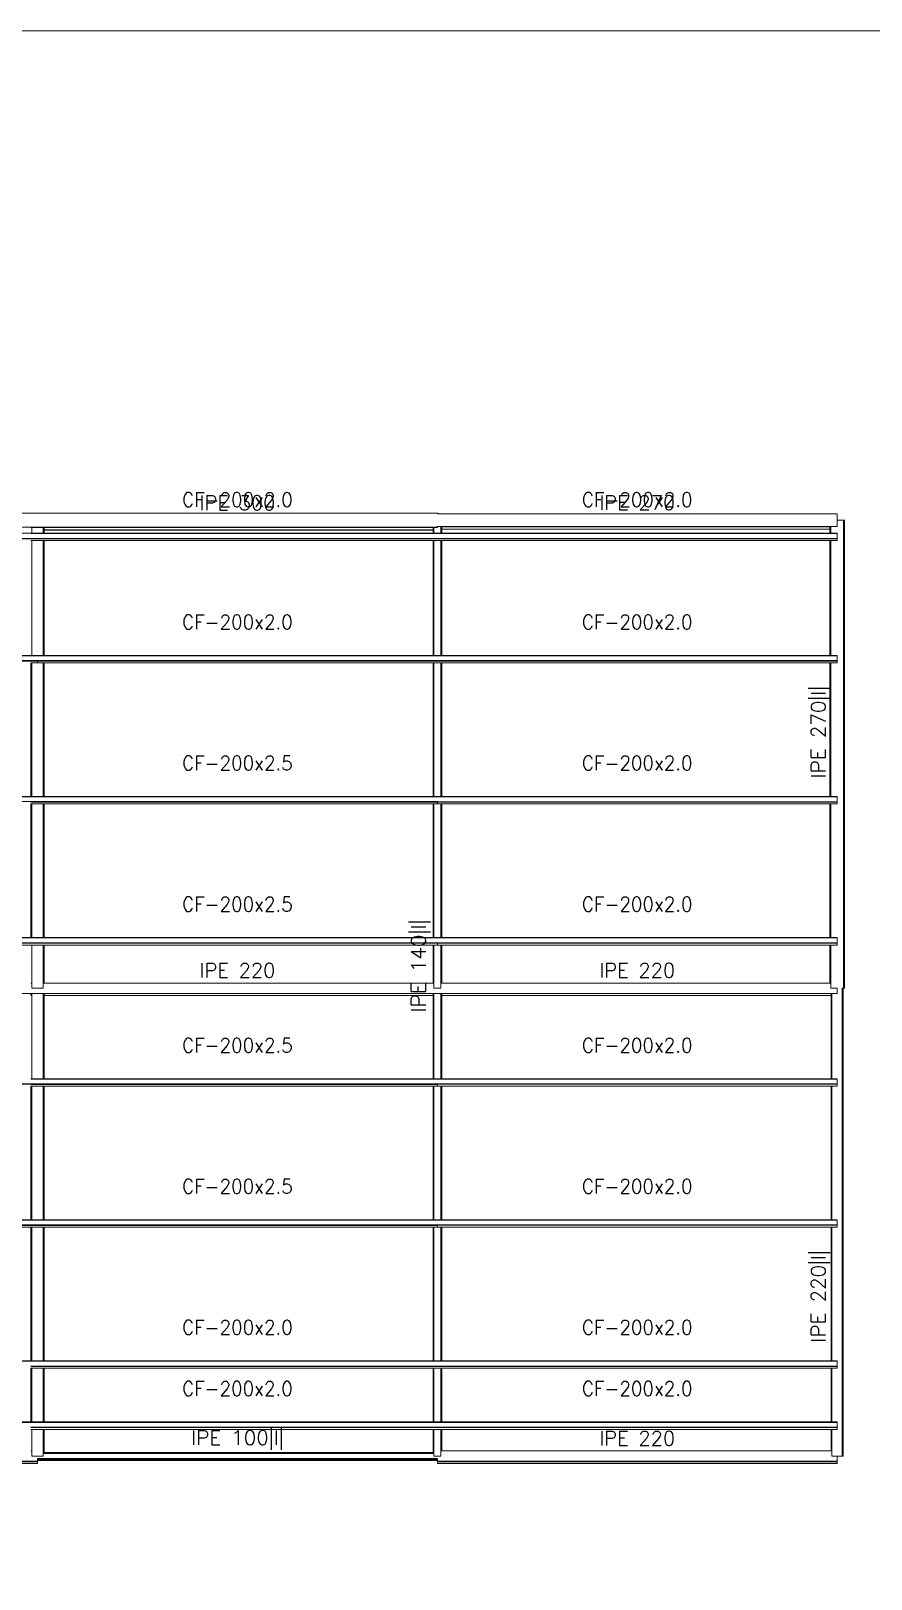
# Model space of a CAD drawing. Header units: millimetres. Extents: x 0 to 149, y -64 to 103.
# Drawn here: x 39.24 to 48.17, y 86.27 to 102.73 of the extents above; entities that cross this region are included whole.
import ezdxf
from ezdxf.enums import TextEntityAlignment as Align

# ---------------------------------------------------------------- set-up
doc = ezdxf.new("R2010")
doc.units = ezdxf.units.MM
for name, color, linetype, lineweight in [('BARRAS_DE_ACERO', 7, 'Continuous', 9), ('RECUAD_LIMITES', 2, 'Continuous', 0), ('REFERENCIA_DE_LAS_BARRAS', 2, 'Continuous', 9)]:
    doc.layers.add(name, color=color, linetype=linetype, lineweight=lineweight)
doc.styles.add('CYPETXT', font='romans__.ttf', dxfattribs={"height": 0.2})

msp = doc.modelspace()

# ---------------------------------------------------------------- linework, layer by layer
at = {"layer": 'BARRAS_DE_ACERO'}
for p, q in [((35.06, 97.604), (43.56, 97.604)), ((39.307, 97.455), (35.063, 97.455)), ((39.24, 97.454), (39.25, 97.454)), ((39.25, 97.392), (39.25, 97.454)), ((39.313, 97.455), (39.307, 97.455)), ((39.313, 97.454), (39.307, 97.454)), ((39.313, 97.455), (39.313, 97.455)), ((39.313, 97.455), (43.514, 97.455)), ((39.313, 97.454), (39.313, 97.454)), ((39.37, 97.454), (39.38, 97.454)), ((39.38, 97.454), (43.402, 97.454)), ((39.38, 97.426), (39.38, 97.454)), ((43.514, 97.454), (43.402, 97.454)), ((43.55, 97.455), (43.514, 97.455)), ((43.514, 97.454), (43.523, 97.454)), ((43.523, 97.454), (43.523, 97.392)), ((43.56, 97.455), (43.55, 97.455)), ((43.56, 97.604), (43.56, 97.597)), ((43.56, 97.597), (47.81, 97.597)), ((43.56, 97.462), (43.56, 97.455)), ((43.562, 97.462), (43.56, 97.462)), ((43.562, 97.462), (47.81, 97.462)), ((43.597, 97.462), (43.562, 97.462)), ((43.597, 97.462), (43.597, 97.461)), ((43.597, 97.461), (43.606, 97.461)), ((47.877, 97.529), (47.81, 97.529)), ((47.81, 97.462), (47.81, 97.462)), ((47.888, 97.529), (47.877, 97.529)), ((47.877, 92.554), (47.877, 97.529)), ((47.888, 92.554), (47.888, 97.529)), ((35.127, 97.334), (39.25, 97.334)), ((35.127, 97.333), (39.25, 97.333)), ((35.127, 97.333), (39.25, 97.333)), ((39.25, 97.392), (39.24, 97.392)), ((39.25, 97.391), (39.24, 97.391)), ((39.25, 97.39), (39.24, 97.39)), ((39.25, 97.388), (39.24, 97.388)), ((39.24, 97.337), (39.25, 97.337)), ((39.24, 97.336), (39.25, 97.336)), ((39.24, 97.313), (39.25, 97.313)), ((39.25, 97.392), (39.25, 97.392)), ((39.25, 97.392), (39.313, 97.392)), ((39.313, 97.392), (39.25, 97.392)), ((39.25, 97.391), (39.313, 97.391)), ((39.25, 97.391), (39.25, 97.391)), ((39.25, 97.39), (39.25, 97.39)), ((39.25, 97.39), (39.313, 97.39)), ((39.313, 97.388), (39.25, 97.388)), ((39.25, 97.388), (39.25, 97.388)), ((39.313, 97.337), (39.25, 97.337)), ((39.25, 97.336), (39.313, 97.336)), ((39.25, 97.334), (39.313, 97.334)), ((39.313, 97.333), (39.25, 97.333)), ((39.25, 97.333), (39.314, 97.333)), ((39.25, 97.313), (39.313, 97.313)), ((39.25, 97.313), (39.25, 96.092)), ((39.37, 97.392), (39.313, 97.392)), ((39.37, 97.392), (39.313, 97.392)), ((39.37, 97.391), (39.313, 97.391)), ((39.37, 97.39), (39.313, 97.39)), ((39.313, 97.388), (39.368, 97.388)), ((39.37, 97.337), (39.313, 97.337)), ((39.37, 97.336), (39.313, 97.336)), ((39.313, 97.334), (43.514, 97.334)), ((39.313, 97.333), (39.368, 97.333)), ((39.313, 97.313), (39.37, 97.313)), ((39.314, 97.333), (43.524, 97.333)), ((39.37, 97.388), (39.368, 97.388)), ((43.524, 97.333), (39.368, 97.333)), ((39.37, 97.392), (39.38, 97.392)), ((39.37, 97.391), (39.38, 97.391)), ((39.37, 97.337), (39.38, 97.337)), ((39.37, 97.336), (39.38, 97.336)), ((39.37, 97.313), (39.37, 96.092)), ((43.514, 97.426), (39.38, 97.426)), ((39.38, 97.425), (43.514, 97.425)), ((43.514, 97.392), (39.38, 97.392)), ((39.38, 97.391), (43.514, 97.391)), ((39.38, 97.337), (43.514, 97.337)), ((39.38, 97.336), (43.514, 97.336)), ((39.38, 97.313), (43.514, 97.313)), ((43.514, 97.392), (43.523, 97.392)), ((43.523, 97.392), (43.514, 97.392)), ((43.523, 97.39), (43.514, 97.39)), ((43.523, 97.388), (43.514, 97.388)), ((43.523, 97.337), (43.514, 97.337)), ((43.523, 97.336), (43.514, 97.336)), ((43.514, 97.334), (47.81, 97.334)), ((43.514, 97.313), (43.523, 97.313)), ((43.562, 97.39), (43.523, 97.39)), ((43.523, 97.388), (43.597, 97.388)), ((43.523, 97.337), (43.558, 97.337)), ((43.523, 97.313), (43.523, 96.092)), ((43.523, 97.313), (43.562, 97.313)), ((43.524, 97.333), (43.562, 97.333)), ((43.562, 97.333), (43.524, 97.333)), ((43.524, 97.333), (43.524, 97.333)), ((43.562, 97.391), (43.597, 97.391)), ((43.597, 97.39), (43.562, 97.39)), ((47.81, 97.333), (43.562, 97.333)), ((43.597, 97.313), (43.562, 97.313)), ((43.58, 97.336), (47.733, 97.336)), ((43.606, 97.392), (43.597, 97.392)), ((43.597, 97.391), (43.606, 97.391)), ((43.597, 97.39), (43.606, 97.39)), ((43.606, 97.388), (43.597, 97.388)), ((43.606, 97.337), (43.597, 97.337)), ((43.597, 97.313), (43.597, 96.092)), ((43.606, 97.313), (43.597, 97.313)), ((43.606, 97.435), (43.606, 97.436)), ((43.606, 97.436), (47.733, 97.436)), ((47.733, 97.392), (43.606, 97.392)), ((43.606, 97.391), (47.733, 97.391)), ((47.733, 97.39), (43.606, 97.39)), ((47.733, 97.388), (43.606, 97.388)), ((47.733, 97.392), (47.743, 97.392)), ((47.733, 97.392), (47.743, 97.392)), ((47.733, 97.391), (47.743, 97.391)), ((47.733, 97.39), (47.743, 97.39)), ((47.733, 97.388), (47.743, 97.388)), ((47.743, 97.336), (47.733, 97.336)), ((47.733, 97.313), (47.743, 97.313)), ((47.733, 97.313), (47.733, 96.092)), ((47.81, 97.392), (47.743, 97.392)), ((47.81, 97.391), (47.743, 97.391)), ((47.81, 97.39), (47.743, 97.39)), ((47.81, 97.388), (47.743, 97.388)), ((47.81, 97.337), (47.743, 97.337)), ((47.81, 97.336), (47.743, 97.336)), ((47.743, 96.092), (47.743, 97.313)), ((47.81, 97.392), (47.81, 97.391)), ((47.81, 97.392), (47.81, 97.392)), ((47.81, 97.391), (47.81, 97.39)), ((47.81, 97.39), (47.81, 97.388)), ((47.81, 97.388), (47.81, 97.337)), ((47.81, 97.337), (47.81, 97.336)), ((47.81, 97.336), (47.81, 97.334)), ((47.81, 97.334), (47.81, 97.333)), ((47.81, 97.333), (47.81, 97.333)), ((39.31, 96.034), (35.115, 96.034)), ((39.25, 96.091), (35.127, 96.091)), ((39.31, 96.088), (35.127, 96.088)), ((35.127, 96.033), (39.31, 96.033)), ((39.25, 96.092), (39.24, 96.092)), ((39.25, 96.013), (39.24, 96.013)), ((39.31, 96.092), (39.25, 96.092)), ((39.31, 96.091), (39.25, 96.091)), ((39.25, 96.032), (39.31, 96.032)), ((39.25, 96.013), (39.25, 94.592)), ((39.307, 96.013), (39.25, 96.013)), ((39.307, 96.013), (39.31, 96.013)), ((39.31, 96.092), (39.31, 96.092)), ((39.31, 96.092), (39.31, 96.092)), ((39.31, 96.092), (39.31, 96.092)), ((39.31, 96.092), (39.31, 96.091)), ((39.31, 96.092), (39.313, 96.092)), ((39.31, 96.091), (39.31, 96.09)), ((39.31, 96.091), (39.31, 96.091)), ((39.31, 96.091), (39.313, 96.091)), ((39.31, 96.09), (39.31, 96.088)), ((39.31, 96.09), (39.31, 96.09)), ((39.31, 96.09), (39.313, 96.09)), ((39.31, 96.037), (39.313, 96.037)), ((39.31, 96.036), (39.31, 96.036)), ((39.31, 96.034), (39.31, 96.035)), ((39.31, 96.034), (39.311, 96.034)), ((39.31, 96.034), (39.31, 96.034)), ((39.31, 96.034), (39.31, 96.034)), ((39.31, 96.033), (39.31, 96.034)), ((39.31, 96.033), (39.31, 96.032)), ((39.313, 96.033), (39.31, 96.033)), ((39.31, 96.033), (39.31, 96.033)), ((39.31, 96.033), (39.31, 96.033)), ((39.31, 96.018), (39.31, 96.032)), ((39.313, 96.013), (39.31, 96.013)), ((39.313, 96.034), (39.311, 96.034)), ((39.311, 96.033), (39.313, 96.033)), ((39.313, 96.092), (39.37, 96.092)), ((39.313, 96.091), (43.523, 96.091)), ((39.313, 96.09), (43.606, 96.09)), ((43.606, 96.088), (39.313, 96.088)), ((43.514, 96.037), (39.313, 96.037)), ((39.313, 96.034), (43.562, 96.034)), ((39.313, 96.033), (43.523, 96.033)), ((39.313, 96.033), (39.318, 96.033)), ((39.37, 96.013), (39.313, 96.013)), ((39.318, 96.033), (43.514, 96.033)), ((43.514, 96.092), (39.36, 96.092)), ((39.37, 96.092), (39.38, 96.092)), ((39.37, 96.013), (39.38, 96.013)), ((39.37, 96.013), (39.37, 94.592)), ((39.38, 96.092), (43.514, 96.092)), ((39.38, 94.592), (39.38, 96.013)), ((39.38, 96.013), (43.514, 96.013)), ((43.514, 96.092), (43.523, 96.092)), ((43.514, 96.037), (47.743, 96.037)), ((43.514, 96.033), (43.523, 96.033)), ((43.514, 96.013), (43.523, 96.013)), ((43.523, 96.092), (47.733, 96.092)), ((43.523, 96.092), (43.597, 96.092)), ((43.562, 96.091), (43.523, 96.091)), ((43.523, 96.033), (47.743, 96.033)), ((43.523, 96.033), (43.606, 96.033)), ((43.562, 96.013), (43.523, 96.013)), ((43.523, 96.013), (43.523, 94.592)), ((43.562, 96.091), (47.733, 96.091)), ((47.81, 96.034), (43.562, 96.034)), ((43.597, 96.013), (43.562, 96.013)), ((43.597, 96.092), (43.606, 96.092)), ((43.606, 96.013), (43.597, 96.013)), ((47.733, 96.09), (43.606, 96.09)), ((43.606, 96.088), (47.733, 96.088)), ((43.606, 96.036), (47.807, 96.036)), ((43.606, 96.033), (47.81, 96.033)), ((47.733, 96.092), (47.743, 96.092)), ((47.733, 96.091), (47.743, 96.091)), ((47.733, 96.09), (47.743, 96.09)), ((47.733, 96.088), (47.743, 96.088)), ((47.796, 96.092), (47.743, 96.092)), ((47.743, 96.092), (47.807, 96.092)), ((47.765, 96.09), (47.743, 96.09)), ((47.743, 96.088), (47.807, 96.088)), ((47.743, 96.037), (47.81, 96.037)), ((47.743, 96.033), (47.81, 96.033)), ((47.743, 96.013), (47.81, 96.013)), ((47.807, 96.09), (47.765, 96.09)), ((47.807, 96.092), (47.796, 96.092)), ((47.81, 96.092), (47.807, 96.092)), ((47.807, 96.09), (47.81, 96.09)), ((47.807, 96.088), (47.81, 96.088)), ((47.81, 96.036), (47.807, 96.036)), ((47.81, 96.092), (47.81, 96.092)), ((47.81, 96.09), (47.81, 96.091)), ((47.81, 96.09), (47.81, 96.088)), ((47.81, 96.088), (47.81, 96.037)), ((47.81, 96.034), (47.81, 96.033)), ((47.81, 96.033), (47.81, 96.013)), ((47.81, 96.033), (47.81, 96.033)), ((39.307, 94.538), (30.81, 94.538)), ((34.992, 94.592), (39.313, 94.592)), ((35.127, 94.591), (39.37, 94.591)), ((35.127, 94.59), (39.38, 94.59)), ((39.38, 94.588), (35.127, 94.588)), ((39.307, 94.536), (39.24, 94.536)), ((39.24, 94.534), (39.25, 94.534)), ((39.25, 94.533), (39.24, 94.533)), ((39.24, 94.532), (39.25, 94.532)), ((39.24, 94.513), (39.25, 94.513)), ((39.25, 94.592), (39.313, 94.592)), ((39.307, 94.534), (39.25, 94.534)), ((39.307, 94.533), (39.25, 94.533)), ((39.25, 94.532), (39.307, 94.532)), ((39.307, 94.538), (43.514, 94.538)), ((39.307, 94.536), (39.313, 94.536)), ((39.307, 94.534), (39.313, 94.534)), ((39.307, 94.533), (39.313, 94.533)), ((39.31, 94.532), (39.307, 94.532)), ((39.307, 94.513), (39.313, 94.513)), ((39.313, 94.532), (39.31, 94.532)), ((39.313, 94.592), (39.37, 94.592)), ((39.313, 94.592), (39.36, 94.592)), ((39.313, 94.536), (43.514, 94.536)), ((39.313, 94.534), (43.514, 94.534)), ((39.327, 94.533), (39.313, 94.533)), ((39.38, 94.532), (39.313, 94.532)), ((39.37, 94.533), (39.327, 94.533)), ((39.36, 94.592), (43.514, 94.592)), ((39.37, 94.592), (39.38, 94.592)), ((39.37, 94.591), (43.514, 94.591)), ((39.37, 94.533), (43.514, 94.533)), ((43.514, 94.59), (39.38, 94.59)), ((43.514, 94.588), (39.38, 94.588)), ((39.38, 94.532), (43.514, 94.532)), ((39.38, 94.513), (43.514, 94.513)), ((43.514, 94.592), (43.523, 94.592)), ((43.523, 94.592), (43.514, 94.592)), ((43.523, 94.591), (43.514, 94.591)), ((43.523, 94.59), (43.514, 94.59)), ((43.523, 94.588), (43.514, 94.588)), ((43.523, 94.538), (43.514, 94.538)), ((43.523, 94.536), (43.514, 94.536)), ((43.523, 94.534), (43.514, 94.534)), ((43.523, 94.533), (43.514, 94.533)), ((43.523, 94.592), (43.558, 94.592)), ((43.523, 94.592), (43.552, 94.592)), ((43.523, 94.591), (43.56, 94.591)), ((43.56, 94.588), (43.523, 94.588)), ((43.523, 94.538), (43.56, 94.538)), ((43.541, 94.536), (43.523, 94.536)), ((43.523, 94.534), (43.531, 94.534)), ((43.558, 94.533), (43.523, 94.533)), ((43.523, 94.513), (43.56, 94.513)), ((43.558, 94.534), (43.531, 94.534)), ((43.552, 94.592), (43.56, 94.592)), ((43.56, 94.592), (43.558, 94.592)), ((43.56, 94.592), (43.56, 94.591)), ((43.56, 94.592), (43.56, 94.592)), ((43.56, 94.592), (43.56, 94.592)), ((43.56, 94.592), (43.562, 94.592)), ((43.56, 94.592), (43.56, 94.592)), ((43.562, 94.591), (43.56, 94.591)), ((43.56, 94.591), (43.56, 94.591)), ((43.56, 94.591), (43.56, 94.59)), ((47.733, 94.588), (43.56, 94.588)), ((43.56, 94.537), (43.56, 94.538)), ((43.56, 94.537), (43.606, 94.537)), ((43.562, 94.536), (43.56, 94.536)), ((43.562, 94.534), (43.56, 94.534)), ((43.56, 94.534), (43.56, 94.534)), ((43.56, 94.533), (43.56, 94.534)), ((43.56, 94.533), (43.594, 94.533)), ((43.56, 94.533), (43.56, 94.533)), ((43.561, 94.533), (43.56, 94.533)), ((43.562, 94.513), (43.56, 94.513)), ((43.573, 94.533), (43.561, 94.533)), ((43.562, 94.592), (43.591, 94.592)), ((43.562, 94.591), (43.587, 94.591)), ((43.562, 94.59), (43.581, 94.59)), ((45.808, 94.536), (43.562, 94.536)), ((43.562, 94.534), (44.712, 94.534)), ((43.597, 94.513), (43.562, 94.513)), ((43.595, 94.533), (43.573, 94.533)), ((47.733, 94.59), (43.581, 94.59)), ((43.587, 94.591), (43.591, 94.591)), ((43.597, 94.592), (43.591, 94.592)), ((43.591, 94.591), (47.733, 94.591)), ((43.595, 94.533), (43.594, 94.533)), ((43.595, 94.533), (47.733, 94.533)), ((43.595, 94.533), (43.595, 94.533)), ((43.597, 94.592), (47.733, 94.592)), ((43.606, 94.513), (43.597, 94.513)), ((43.606, 94.592), (47.733, 94.592)), ((47.733, 94.537), (43.606, 94.537)), ((47.733, 94.534), (44.712, 94.534)), ((45.808, 94.536), (47.733, 94.536)), ((47.743, 94.592), (47.733, 94.592)), ((47.743, 94.591), (47.733, 94.591)), ((47.743, 94.59), (47.733, 94.59)), ((47.743, 94.588), (47.733, 94.588)), ((47.743, 94.537), (47.733, 94.537)), ((47.743, 94.536), (47.733, 94.536)), ((47.743, 94.534), (47.733, 94.534)), ((47.743, 94.533), (47.733, 94.533)), ((47.743, 94.533), (47.733, 94.533)), ((47.743, 94.513), (47.733, 94.513)), ((47.81, 94.591), (47.743, 94.591)), ((47.743, 94.59), (47.773, 94.59)), ((47.81, 94.588), (47.743, 94.588)), ((47.807, 94.537), (47.743, 94.537)), ((47.743, 94.536), (47.807, 94.536)), ((47.81, 94.534), (47.743, 94.534)), ((47.81, 94.533), (47.743, 94.533)), ((47.743, 93.092), (47.743, 94.513)), ((47.81, 94.513), (47.743, 94.513)), ((47.81, 94.59), (47.773, 94.59)), ((47.807, 94.537), (47.81, 94.537)), ((47.807, 94.536), (47.81, 94.536)), ((47.81, 94.592), (47.81, 94.591)), ((47.81, 94.59), (47.81, 94.591)), ((47.81, 94.59), (47.81, 94.588)), ((47.81, 94.588), (47.81, 94.537)), ((47.81, 94.536), (47.81, 94.537)), ((47.81, 94.534), (47.81, 94.536)), ((47.81, 94.534), (47.81, 94.533)), ((47.81, 94.533), (47.81, 94.533)), ((35.127, 93.092), (39.306, 93.092)), ((39.301, 93.091), (35.127, 93.091)), ((39.307, 93.09), (35.127, 93.09)), ((35.127, 93.088), (39.313, 93.088)), ((39.24, 93.038), (39.313, 93.038)), ((39.25, 93.034), (39.24, 93.034)), ((39.307, 93.092), (39.25, 93.092)), ((39.25, 93.034), (39.313, 93.034)), ((39.313, 93.033), (39.25, 93.033)), ((39.31, 93.032), (39.25, 93.032)), ((39.307, 93.013), (39.25, 93.013)), ((39.308, 93.091), (39.301, 93.091)), ((39.306, 93.092), (39.307, 93.092)), ((39.308, 93.092), (39.307, 93.092)), ((39.307, 93.092), (39.307, 93.092)), ((39.307, 93.09), (39.313, 93.09)), ((39.307, 93.013), (39.313, 93.013)), ((39.308, 93.092), (43.514, 93.092)), ((39.308, 93.091), (39.38, 93.091)), ((39.313, 93.032), (39.31, 93.032)), ((39.37, 93.09), (39.313, 93.09)), ((39.313, 93.038), (43.56, 93.038)), ((43.024, 93.036), (39.313, 93.036)), ((43.531, 93.034), (39.313, 93.034)), ((39.313, 93.033), (39.37, 93.033)), ((39.313, 93.032), (39.368, 93.032)), ((39.37, 93.013), (39.313, 93.013)), ((43.56, 93.032), (39.368, 93.032)), ((39.38, 93.092), (39.37, 93.092)), ((39.38, 93.091), (43.56, 93.091)), ((43.514, 93.013), (39.38, 93.013)), ((43.541, 93.036), (43.024, 93.036)), ((43.552, 93.092), (43.514, 93.092)), ((43.514, 93.013), (43.514, 92.609)), ((43.523, 93.013), (43.514, 93.013)), ((43.523, 92.609), (43.523, 93.013)), ((43.56, 93.013), (43.523, 93.013)), ((43.552, 93.092), (43.56, 93.092)), ((43.56, 93.092), (43.558, 93.092)), ((43.56, 93.092), (43.56, 93.092)), ((43.56, 93.092), (43.56, 93.092)), ((43.56, 93.092), (43.561, 93.092)), ((43.56, 93.092), (43.56, 93.092)), ((43.56, 93.09), (43.56, 93.091)), ((43.56, 93.091), (43.56, 93.091)), ((43.56, 93.09), (43.56, 93.09)), ((43.562, 93.09), (43.56, 93.09)), ((43.562, 93.088), (43.56, 93.088)), ((43.56, 93.037), (43.561, 93.037)), ((43.56, 93.036), (43.562, 93.036)), ((43.56, 93.036), (43.56, 93.036)), ((43.56, 93.034), (43.562, 93.034)), ((43.56, 93.034), (43.56, 93.034)), ((43.56, 93.032), (43.56, 93.033)), ((43.56, 93.033), (43.56, 93.033)), ((43.56, 93.033), (43.562, 93.033)), ((43.56, 93.033), (43.56, 93.033)), ((43.597, 93.013), (43.56, 93.013)), ((43.597, 93.092), (43.561, 93.092)), ((43.561, 93.037), (43.562, 93.037)), ((47.81, 93.09), (43.562, 93.09)), ((43.562, 93.088), (47.733, 93.088)), ((45.808, 93.036), (43.562, 93.036)), ((43.562, 93.034), (44.712, 93.034)), ((43.596, 93.033), (43.562, 93.033)), ((43.92, 93.033), (43.562, 93.033)), ((43.596, 93.033), (47.733, 93.033)), ((43.597, 93.092), (47.743, 93.092)), ((43.597, 93.013), (43.606, 93.013)), ((43.606, 93.092), (47.733, 93.092)), ((43.92, 93.033), (47.807, 93.033)), ((44.712, 93.034), (47.807, 93.034)), ((47.807, 93.036), (45.808, 93.036)), ((47.733, 93.088), (47.743, 93.088)), ((47.733, 93.033), (47.807, 93.033)), ((47.733, 93.013), (47.733, 92.609)), ((47.733, 93.013), (47.743, 93.013)), ((47.807, 93.092), (47.743, 93.092)), ((47.754, 93.092), (47.743, 93.092)), ((47.743, 93.013), (47.743, 92.609)), ((47.807, 93.013), (47.743, 93.013)), ((47.807, 93.092), (47.81, 93.092)), ((47.81, 93.034), (47.807, 93.034)), ((47.81, 93.033), (47.807, 93.033)), ((47.81, 93.033), (47.807, 93.033)), ((47.81, 93.013), (47.807, 93.013)), ((47.81, 93.092), (47.81, 93.092)), ((47.81, 93.091), (47.81, 93.09)), ((47.81, 93.088), (47.81, 93.09)), ((47.81, 93.034), (47.81, 93.033)), ((47.81, 93.033), (47.81, 93.013)), ((47.81, 93.033), (47.81, 93.033)), ((39.24, 92.609), (39.25, 92.609)), ((39.25, 92.609), (39.25, 92.554)), ((39.313, 92.554), (39.25, 92.554)), ((39.313, 92.554), (39.338, 92.554)), ((39.37, 92.554), (39.338, 92.554)), ((39.37, 92.609), (39.38, 92.609)), ((43.514, 92.609), (39.38, 92.609)), ((43.523, 92.609), (43.514, 92.609)), ((43.523, 92.554), (43.523, 92.609)), ((43.597, 92.609), (43.606, 92.609)), ((47.733, 92.609), (43.606, 92.609)), ((47.743, 92.609), (47.733, 92.609)), ((47.81, 92.554), (47.81, 92.499)), ((47.865, 92.554), (47.875, 92.554)), ((47.865, 92.554), (47.865, 87.579)), ((47.875, 92.554), (47.875, 87.579)), ((47.875, 92.554), (47.877, 92.554)), ((47.877, 92.554), (47.888, 92.554)), ((30.878, 92.499), (39.25, 92.499)), ((39.25, 92.499), (39.313, 92.499)), ((39.25, 92.499), (39.25, 92.499)), ((39.25, 92.499), (39.313, 92.499)), ((39.313, 92.499), (47.81, 92.499)), ((39.313, 92.499), (39.37, 92.499)), ((39.37, 92.499), (39.38, 92.499)), ((39.37, 92.499), (39.37, 92.499)), ((39.38, 92.478), (39.38, 92.499)), ((43.514, 92.499), (39.38, 92.499)), ((43.514, 92.478), (39.38, 92.478)), ((43.514, 92.477), (39.38, 92.477)), ((43.523, 92.499), (43.597, 92.499)), ((43.523, 91.592), (43.523, 92.499)), ((43.597, 92.499), (43.597, 92.499)), ((43.606, 92.499), (43.597, 92.499)), ((43.606, 92.477), (43.606, 92.478)), ((47.745, 92.499), (47.755, 92.499)), ((47.755, 92.499), (47.755, 92.499)), ((47.81, 92.499), (47.755, 92.499)), ((47.755, 92.499), (47.755, 91.592)), ((47.81, 92.499), (47.81, 92.499)), ((34.993, 91.538), (39.251, 91.538)), ((43.024, 91.536), (35.127, 91.536)), ((35.127, 91.533), (39.313, 91.533)), ((39.24, 91.592), (39.25, 91.592)), ((39.24, 91.592), (39.25, 91.592)), ((39.24, 91.591), (39.25, 91.591)), ((39.24, 91.59), (39.25, 91.59)), ((39.24, 91.588), (39.25, 91.588)), ((39.24, 91.534), (39.313, 91.534)), ((39.315, 91.532), (39.24, 91.532)), ((39.313, 91.592), (39.25, 91.592)), ((39.306, 91.591), (39.25, 91.591)), ((39.306, 91.59), (39.25, 91.59)), ((39.25, 91.588), (39.304, 91.588)), ((43.56, 91.538), (39.251, 91.538)), ((43.56, 91.588), (39.304, 91.588)), ((39.306, 91.591), (39.306, 91.591)), ((39.37, 91.59), (39.306, 91.59)), ((39.61, 91.592), (39.313, 91.592)), ((39.37, 91.592), (39.313, 91.592)), ((39.313, 91.533), (39.315, 91.533)), ((43.555, 91.533), (39.315, 91.533)), ((39.315, 91.532), (43.523, 91.532)), ((43.514, 91.59), (39.37, 91.59)), ((43.514, 91.592), (39.38, 91.592)), ((39.61, 91.592), (43.551, 91.592)), ((43.024, 91.536), (43.554, 91.536)), ((43.514, 91.592), (43.523, 91.592)), ((43.514, 91.59), (43.56, 91.59)), ((43.523, 91.592), (43.558, 91.592)), ((43.523, 91.532), (43.558, 91.532)), ((43.557, 91.534), (43.549, 91.534)), ((43.551, 91.592), (43.56, 91.592)), ((43.558, 91.536), (43.554, 91.536)), ((43.557, 91.533), (43.555, 91.533)), ((43.558, 91.534), (43.557, 91.534)), ((43.558, 91.533), (43.557, 91.533)), ((43.56, 91.592), (43.558, 91.592)), ((43.56, 91.592), (43.597, 91.592)), ((43.56, 91.592), (43.562, 91.592)), ((43.56, 91.592), (43.56, 91.592)), ((43.56, 91.591), (43.56, 91.592)), ((43.56, 91.59), (47.755, 91.59)), ((43.56, 91.59), (43.56, 91.588)), ((43.56, 91.59), (43.56, 91.59)), ((43.56, 91.537), (43.56, 91.538)), ((43.56, 91.537), (47.81, 91.537)), ((43.56, 91.536), (43.562, 91.536)), ((43.56, 91.533), (43.56, 91.534)), ((43.56, 91.533), (43.56, 91.532)), ((43.56, 91.533), (43.594, 91.533)), ((43.56, 91.533), (43.56, 91.533)), ((43.561, 91.533), (43.56, 91.533)), ((43.561, 91.534), (43.562, 91.534)), ((43.595, 91.533), (43.561, 91.533)), ((43.562, 91.592), (47.755, 91.592)), ((43.562, 91.591), (47.755, 91.591)), ((47.81, 91.536), (43.562, 91.536)), ((43.562, 91.534), (47.81, 91.534)), ((43.595, 91.533), (43.594, 91.533)), ((46.48, 91.533), (43.595, 91.533)), ((43.595, 91.533), (43.596, 91.533)), ((43.595, 91.533), (43.595, 91.533)), ((43.595, 91.533), (43.595, 91.533)), ((47.745, 91.533), (43.596, 91.533)), ((43.606, 91.592), (47.745, 91.592)), ((46.48, 91.533), (47.81, 91.533)), ((47.755, 91.592), (47.745, 91.592)), ((47.745, 91.588), (47.755, 91.588)), ((47.81, 91.533), (47.745, 91.533)), ((47.81, 91.592), (47.755, 91.592)), ((47.81, 91.592), (47.755, 91.592)), ((47.807, 91.59), (47.755, 91.59)), ((47.755, 91.59), (47.755, 91.59)), ((47.807, 91.59), (47.81, 91.59)), ((47.81, 91.592), (47.81, 91.592)), ((47.81, 91.588), (47.81, 91.537)), ((47.81, 91.537), (47.81, 91.536)), ((47.81, 91.536), (47.81, 91.534)), ((47.81, 91.533), (47.81, 91.513)), ((39.313, 91.513), (39.25, 91.513)), ((39.313, 91.513), (39.37, 91.513)), ((43.597, 91.513), (43.56, 91.513)), ((43.56, 91.513), (43.56, 91.513)), ((43.606, 91.513), (43.597, 91.513)), ((47.745, 91.513), (47.755, 91.513)), ((47.745, 91.513), (47.745, 90.092)), ((47.755, 90.092), (47.755, 91.513)), ((47.81, 91.513), (47.755, 91.513)), ((35.06, 90.091), (39.28, 90.091)), ((39.313, 90.038), (35.06, 90.038)), ((35.06, 90.036), (39.25, 90.036)), ((39.307, 90.088), (35.127, 90.088)), ((39.24, 90.092), (39.309, 90.092)), ((39.307, 90.092), (39.25, 90.092)), ((39.28, 90.036), (39.25, 90.036)), ((39.28, 90.091), (39.313, 90.091)), ((39.28, 90.036), (39.313, 90.036)), ((39.313, 90.092), (39.307, 90.092)), ((39.37, 90.092), (39.313, 90.092)), ((39.313, 90.09), (39.38, 90.09)), ((43.558, 90.038), (39.313, 90.038)), ((43.558, 90.036), (39.313, 90.036)), ((39.317, 90.088), (43.56, 90.088)), ((43.514, 90.092), (43.523, 90.092)), ((43.558, 90.038), (43.56, 90.038)), ((43.56, 90.092), (43.56, 90.092)), ((43.597, 90.092), (43.56, 90.092)), ((43.56, 90.092), (47.745, 90.092)), ((43.56, 90.09), (43.56, 90.091)), ((43.56, 90.091), (43.561, 90.091)), ((43.56, 90.091), (43.56, 90.091)), ((43.56, 90.091), (43.56, 90.091)), ((43.56, 90.037), (43.56, 90.038)), ((47.807, 90.037), (43.56, 90.037)), ((43.56, 90.036), (47.807, 90.036)), ((43.56, 90.036), (43.56, 90.036)), ((43.56, 90.036), (43.56, 90.036)), ((47.755, 90.091), (43.561, 90.091)), ((47.745, 90.092), (43.606, 90.092)), ((47.81, 90.092), (47.745, 90.092)), ((47.755, 90.092), (47.745, 90.092)), ((47.745, 90.09), (47.81, 90.09)), ((47.81, 90.092), (47.755, 90.092)), ((47.755, 90.091), (47.81, 90.091)), ((47.81, 90.088), (47.807, 90.088)), ((47.81, 90.037), (47.807, 90.037)), ((47.808, 90.036), (47.807, 90.036)), ((47.81, 90.036), (47.808, 90.036)), ((47.81, 90.092), (47.81, 90.091)), ((47.81, 90.092), (47.81, 90.092)), ((47.81, 90.091), (47.81, 90.09)), ((47.81, 90.09), (47.81, 90.088)), ((47.81, 90.068), (47.81, 90.088)), ((47.81, 90.036), (47.81, 90.034)), ((39.25, 90.032), (35.06, 90.032)), ((35.063, 90.034), (39.242, 90.034)), ((39.25, 90.033), (35.127, 90.033)), ((39.25, 90.033), (39.313, 90.033)), ((39.25, 90.032), (39.313, 90.032)), ((39.25, 90.013), (39.37, 90.013)), ((43.558, 90.034), (39.313, 90.034)), ((39.313, 90.033), (39.368, 90.033)), ((39.313, 90.032), (39.38, 90.032)), ((43.558, 90.033), (39.368, 90.033)), ((39.38, 90.032), (43.558, 90.032)), ((39.38, 90.013), (43.514, 90.013)), ((43.514, 90.013), (43.514, 88.592)), ((43.56, 90.013), (43.523, 90.013)), ((43.558, 90.032), (43.56, 90.032)), ((43.56, 90.034), (43.56, 90.034)), ((43.597, 90.034), (43.56, 90.034)), ((43.56, 90.034), (43.56, 90.033)), ((43.593, 90.033), (43.56, 90.033)), ((43.562, 90.033), (43.56, 90.033)), ((43.56, 90.032), (43.56, 90.033)), ((43.56, 90.033), (43.56, 90.033)), ((43.56, 90.018), (43.56, 90.032)), ((43.56, 90.013), (43.56, 90.018)), ((43.56, 90.013), (43.56, 90.013)), ((43.597, 90.013), (43.56, 90.013)), ((43.595, 90.033), (43.562, 90.033)), ((46.48, 90.033), (43.593, 90.033)), ((47.745, 90.033), (43.595, 90.033)), ((43.595, 90.033), (43.595, 90.033)), ((43.597, 90.034), (47.807, 90.034)), ((43.606, 90.013), (43.597, 90.013)), ((47.807, 90.033), (46.48, 90.033)), ((47.807, 90.033), (47.745, 90.033)), ((47.755, 90.013), (47.745, 90.013)), ((47.755, 88.592), (47.755, 90.013)), ((47.755, 90.013), (47.807, 90.013)), ((47.81, 90.034), (47.807, 90.034)), ((47.81, 90.033), (47.807, 90.033)), ((47.81, 90.033), (47.807, 90.033)), ((47.81, 90.013), (47.807, 90.013)), ((47.81, 90.034), (47.81, 90.033)), ((47.81, 90.033), (47.81, 90.013)), ((47.81, 90.033), (47.81, 90.033)), ((39.313, 88.588), (24.185, 88.588)), ((35.074, 88.592), (39.26, 88.592)), ((39.256, 88.591), (35.127, 88.591)), ((39.26, 88.59), (35.127, 88.59)), ((39.313, 88.592), (39.25, 88.592)), ((39.256, 88.591), (39.258, 88.591)), ((39.26, 88.591), (39.258, 88.591)), ((39.267, 88.591), (39.26, 88.591)), ((39.26, 88.59), (39.313, 88.59)), ((39.313, 88.591), (39.267, 88.591)), ((39.313, 88.591), (39.37, 88.591)), ((39.313, 88.59), (39.37, 88.59)), ((39.313, 88.588), (39.37, 88.588)), ((39.37, 88.592), (39.37, 88.592)), ((39.38, 88.592), (39.37, 88.592)), ((39.37, 88.592), (43.529, 88.592)), ((39.37, 88.591), (43.606, 88.591)), ((43.562, 88.59), (39.37, 88.59)), ((43.558, 88.588), (39.37, 88.588)), ((43.514, 88.592), (39.38, 88.592)), ((43.523, 88.592), (43.514, 88.592)), ((43.523, 88.592), (43.558, 88.592)), ((43.529, 88.592), (47.755, 88.592)), ((43.597, 88.592), (43.558, 88.592)), ((43.558, 88.588), (43.596, 88.588)), ((47.81, 88.59), (43.562, 88.59)), ((47.81, 88.588), (43.596, 88.588)), ((43.606, 88.592), (47.745, 88.592)), ((43.606, 88.591), (47.81, 88.591)), ((47.755, 88.592), (47.81, 88.592)), ((47.81, 88.592), (47.755, 88.592)), ((47.81, 88.591), (47.81, 88.592)), ((47.81, 88.592), (47.81, 88.592)), ((47.81, 88.591), (47.81, 88.59)), ((47.81, 88.59), (47.81, 88.588)), ((47.81, 88.588), (47.81, 88.537)), ((39.313, 88.536), (39.24, 88.536)), ((39.24, 88.536), (39.24, 88.536)), ((39.25, 88.534), (39.24, 88.534)), ((39.24, 88.534), (39.24, 88.534)), ((39.24, 88.533), (39.25, 88.533)), ((39.24, 88.513), (39.25, 88.513)), ((39.25, 88.534), (39.307, 88.534)), ((39.313, 88.533), (39.25, 88.533)), ((39.25, 88.513), (39.25, 87.942)), ((39.313, 88.513), (39.25, 88.513)), ((39.313, 88.534), (39.307, 88.534)), ((39.313, 88.533), (39.307, 88.533)), ((39.313, 88.536), (39.37, 88.536)), ((39.313, 88.534), (39.37, 88.534)), ((39.313, 88.533), (43.528, 88.533)), ((43.525, 88.533), (39.313, 88.533)), ((39.313, 88.513), (39.37, 88.513)), ((43.562, 88.537), (39.37, 88.537)), ((43.562, 88.536), (39.37, 88.536)), ((39.37, 88.534), (43.514, 88.534)), ((39.37, 87.942), (39.37, 88.513)), ((39.38, 88.513), (43.514, 88.513)), ((43.514, 88.534), (43.562, 88.534)), ((43.597, 88.513), (43.523, 88.513)), ((43.525, 88.533), (43.558, 88.533)), ((43.528, 88.533), (43.562, 88.533)), ((43.558, 88.533), (43.562, 88.533)), ((43.562, 88.537), (47.745, 88.537)), ((43.562, 88.536), (47.745, 88.536)), ((43.562, 88.533), (46.48, 88.533)), ((43.562, 88.533), (43.595, 88.533)), ((43.595, 88.533), (47.745, 88.533)), ((43.597, 88.513), (43.606, 88.513)), ((47.745, 88.533), (46.48, 88.533)), ((47.755, 88.537), (47.745, 88.537)), ((47.755, 88.536), (47.745, 88.536)), ((47.755, 88.533), (47.745, 88.533)), ((47.755, 88.533), (47.745, 88.533)), ((47.745, 88.513), (47.745, 87.942)), ((47.745, 88.513), (47.755, 88.513)), ((47.755, 88.537), (47.81, 88.537)), ((47.755, 88.536), (47.81, 88.536)), ((47.81, 88.534), (47.755, 88.534)), ((47.755, 88.533), (47.807, 88.533)), ((47.81, 88.533), (47.807, 88.533)), ((47.807, 88.513), (47.81, 88.513)), ((47.81, 88.537), (47.81, 88.536)), ((47.81, 88.536), (47.81, 88.534)), ((47.81, 88.534), (47.81, 88.533)), ((47.81, 88.533), (47.81, 88.513)), ((47.81, 88.533), (47.81, 88.533)), ((39.313, 87.938), (35.063, 87.938)), ((35.127, 87.942), (39.25, 87.942)), ((35.127, 87.941), (39.37, 87.941)), ((39.37, 87.939), (35.127, 87.939)), ((39.313, 87.942), (39.25, 87.942)), ((39.313, 87.942), (39.25, 87.942)), ((39.313, 87.942), (39.37, 87.942)), ((39.313, 87.942), (39.37, 87.942)), ((39.37, 87.942), (39.38, 87.942)), ((39.38, 87.942), (39.37, 87.942)), ((39.38, 87.941), (39.37, 87.941)), ((39.37, 87.939), (39.38, 87.939)), ((39.38, 87.942), (43.597, 87.942)), ((39.38, 87.941), (43.597, 87.941)), ((39.38, 87.939), (43.556, 87.939)), ((39.38, 87.938), (43.597, 87.938)), ((43.514, 87.942), (43.523, 87.942)), ((43.597, 87.942), (43.523, 87.942)), ((43.597, 87.939), (43.556, 87.939)), ((43.606, 87.942), (43.597, 87.942)), ((43.606, 87.941), (43.597, 87.941)), ((43.606, 87.939), (43.597, 87.939)), ((43.606, 87.938), (43.597, 87.938)), ((43.606, 87.942), (47.745, 87.942)), ((43.606, 87.942), (47.755, 87.942)), ((43.606, 87.941), (47.755, 87.941)), ((47.755, 87.942), (47.745, 87.942)), ((47.81, 87.942), (47.755, 87.942)), ((47.755, 87.942), (47.755, 87.942)), ((47.755, 87.942), (47.81, 87.942)), ((47.755, 87.941), (47.81, 87.941)), ((47.81, 87.942), (47.81, 87.941)), ((47.81, 87.942), (47.81, 87.942)), ((47.81, 87.941), (47.81, 87.939)), ((47.81, 87.939), (47.81, 87.938)), ((47.81, 87.918), (47.81, 87.938)), ((47.81, 87.918), (47.81, 87.887)), ((39.25, 87.887), (39.24, 87.887)), ((39.24, 87.885), (39.25, 87.885)), ((39.24, 87.884), (39.25, 87.884)), ((39.24, 87.883), (39.25, 87.883)), ((39.24, 87.882), (39.25, 87.882)), ((39.25, 87.887), (43.597, 87.887)), ((39.25, 87.885), (39.38, 87.885)), ((39.25, 87.884), (39.313, 87.884)), ((39.307, 87.883), (39.25, 87.883)), ((39.251, 87.882), (39.25, 87.882)), ((39.368, 87.883), (39.307, 87.883)), ((39.37, 87.884), (39.313, 87.884)), ((39.368, 87.883), (39.37, 87.883)), ((41.718, 87.884), (39.37, 87.884)), ((39.37, 87.883), (43.398, 87.883)), ((39.37, 87.882), (39.37, 87.882)), ((45.91, 87.882), (39.37, 87.882)), ((39.37, 87.616), (39.37, 87.863)), ((39.37, 87.863), (39.38, 87.863)), ((39.38, 87.863), (43.514, 87.863)), ((39.38, 87.616), (39.38, 87.863)), ((43.533, 87.884), (41.718, 87.884)), ((43.523, 87.883), (43.398, 87.883)), ((46.18, 87.883), (43.523, 87.883)), ((43.596, 87.863), (43.523, 87.863)), ((47.745, 87.884), (43.533, 87.884)), ((43.597, 87.887), (43.606, 87.887)), ((43.606, 87.887), (47.745, 87.887)), ((45.91, 87.882), (45.915, 87.882)), ((45.936, 87.882), (45.915, 87.882)), ((45.936, 87.882), (45.937, 87.882)), ((45.95, 87.882), (45.937, 87.882)), ((45.95, 87.882), (45.951, 87.882)), ((45.993, 87.882), (45.991, 87.882)), ((46.021, 87.882), (46.019, 87.882)), ((46.034, 87.882), (46.021, 87.882)), ((46.048, 87.882), (46.041, 87.882)), ((46.048, 87.882), (46.062, 87.882)), ((46.071, 87.882), (46.062, 87.882)), ((46.084, 87.882), (46.071, 87.882)), ((46.091, 87.882), (46.084, 87.882)), ((46.188, 87.882), (46.174, 87.882)), ((46.989, 87.883), (46.18, 87.883)), ((46.721, 87.882), (46.228, 87.882)), ((46.83, 87.882), (46.721, 87.882)), ((46.83, 87.882), (46.868, 87.882)), ((46.868, 87.882), (46.87, 87.882)), ((46.87, 87.882), (46.878, 87.882)), ((46.955, 87.882), (46.878, 87.882)), ((46.967, 87.882), (46.955, 87.882)), ((47.745, 87.883), (46.989, 87.883)), ((47.035, 87.882), (47.027, 87.882)), ((47.035, 87.882), (47.045, 87.882)), ((47.055, 87.882), (47.045, 87.882)), ((47.065, 87.882), (47.055, 87.882)), ((47.075, 87.882), (47.065, 87.882)), ((47.085, 87.882), (47.075, 87.882)), ((47.095, 87.882), (47.085, 87.882)), ((47.106, 87.882), (47.095, 87.882)), ((47.126, 87.882), (47.745, 87.882)), ((47.755, 87.887), (47.745, 87.887)), ((47.745, 87.884), (47.755, 87.884)), ((47.745, 87.883), (47.755, 87.883)), ((47.755, 87.882), (47.745, 87.882)), ((47.745, 87.863), (47.745, 87.634)), ((47.755, 87.863), (47.745, 87.863)), ((47.755, 87.887), (47.807, 87.887)), ((47.755, 87.884), (47.807, 87.884)), ((47.807, 87.883), (47.755, 87.883)), ((47.755, 87.882), (47.807, 87.882)), ((47.755, 87.863), (47.807, 87.863)), ((47.755, 87.863), (47.755, 87.634)), ((47.807, 87.887), (47.81, 87.887)), ((47.807, 87.884), (47.81, 87.884)), ((47.81, 87.883), (47.807, 87.883)), ((47.81, 87.882), (47.807, 87.882)), ((47.807, 87.863), (47.81, 87.863)), ((47.81, 87.885), (47.81, 87.887)), ((47.81, 87.884), (47.81, 87.885)), ((47.81, 87.882), (47.81, 87.863)), ((39.25, 87.579), (39.25, 87.634)), ((39.37, 87.606), (39.37, 87.616)), ((39.37, 87.616), (39.38, 87.616)), ((43.514, 87.606), (39.37, 87.606)), ((43.514, 87.606), (43.514, 87.616)), ((43.514, 87.606), (43.523, 87.606)), ((43.523, 87.579), (43.523, 87.606)), ((43.523, 87.579), (43.597, 87.579)), ((43.597, 87.579), (43.597, 87.634)), ((43.606, 87.634), (47.745, 87.634)), ((47.755, 87.634), (47.745, 87.634)), ((47.755, 87.634), (47.755, 87.579)), ((47.81, 87.579), (47.755, 87.579)), ((47.875, 87.579), (47.865, 87.579)), ((39.31, 87.502), (26.56, 87.502)), ((39.31, 87.552), (39.31, 87.551)), ((39.31, 87.541), (39.31, 87.532)), ((39.31, 87.532), (39.31, 87.524)), ((43.56, 87.532), (39.31, 87.532)), ((39.31, 87.503), (39.31, 87.523)), ((39.31, 87.503), (39.31, 87.502)), ((43.56, 87.541), (43.56, 87.532)), ((43.56, 87.524), (43.56, 87.532)), ((47.81, 87.524), (43.56, 87.524)), ((43.56, 87.523), (43.56, 87.524)), ((43.56, 87.523), (43.56, 87.503)), ((43.56, 87.523), (47.81, 87.523)), ((43.56, 87.503), (43.56, 87.502)), ((43.56, 87.503), (47.81, 87.503)), ((47.81, 87.502), (43.56, 87.502)), ((47.81, 87.523), (47.81, 87.524)), ((47.81, 87.503), (47.81, 87.523)), ((47.81, 87.502), (47.81, 87.503))]:
    msp.add_line(p, q, dxfattribs=at)
for points in [[(39.307, 97.454), (39.25, 97.454), (39.25, 97.454)], [(39.307, 97.454), (39.307, 97.454), (39.307, 97.454)], [(39.37, 97.454), (39.37, 97.454), (39.313, 97.454)], [(39.37, 97.454), (39.37, 97.392), (39.38, 97.392), (39.38, 97.425), (39.38, 97.426)], [(43.514, 97.454), (43.514, 97.426), (43.514, 97.425)], [(43.56, 97.455), (43.56, 97.454), (43.523, 97.454), (43.523, 97.454)], [(43.562, 97.462), (43.56, 97.462), (43.56, 97.462)], [(43.597, 97.461), (43.597, 97.392), (43.606, 97.392)], [(47.733, 97.461), (43.606, 97.461), (43.606, 97.436)], [(47.743, 97.461), (47.733, 97.461), (47.733, 97.436), (47.733, 97.435)], [(47.81, 97.462), (47.743, 97.462), (47.743, 97.461)], [(47.743, 97.461), (47.743, 97.392), (47.81, 97.392)], [(47.81, 97.597), (47.81, 97.529), (47.81, 97.462)], [(34.993, 97.392), (35.063, 97.392), (35.127, 97.392), (39.24, 97.392), (39.25, 97.392)], [(43.514, 97.39), (39.38, 97.39), (39.37, 97.39)], [(39.37, 97.388), (39.38, 97.388), (43.514, 97.388)], [(39.38, 96.092), (39.38, 97.313), (39.37, 97.313)], [(39.38, 97.392), (43.514, 97.392), (43.514, 97.425)], [(43.562, 97.391), (43.523, 97.391), (43.514, 97.391)], [(43.514, 97.313), (43.514, 96.092), (43.523, 96.092)], [(43.597, 97.392), (43.562, 97.392), (43.523, 97.392)], [(43.523, 97.392), (43.562, 97.392), (43.597, 97.392)], [(43.523, 97.336), (43.562, 97.336), (43.58, 97.336)], [(43.558, 97.337), (43.562, 97.337), (43.597, 97.337)], [(43.562, 97.333), (43.606, 97.333), (47.81, 97.333)], [(47.733, 97.435), (47.733, 97.392), (43.606, 97.392)], [(47.733, 97.435), (43.606, 97.435), (43.606, 97.392)], [(43.606, 97.337), (47.733, 97.337), (47.743, 97.337)], [(47.733, 97.313), (43.606, 97.313), (43.606, 96.092)], [(47.81, 97.333), (47.81, 97.313), (47.743, 97.313)], [(39.31, 96.092), (35.127, 96.092), (35.063, 96.092)], [(35.072, 96.036), (39.31, 96.036), (39.31, 96.037), (39.31, 96.038), (35.063, 96.038)], [(39.31, 96.09), (35.127, 96.09), (35.099, 96.09)], [(39.25, 96.032), (39.24, 96.032), (39.145, 96.032)], [(39.24, 96.013), (39.24, 94.592), (39.25, 94.592)], [(39.31, 96.092), (39.313, 96.092), (39.36, 96.092)], [(39.31, 96.088), (39.31, 96.088), (39.313, 96.088)], [(43.606, 96.036), (39.313, 96.036), (39.31, 96.036), (39.31, 96.035)], [(39.311, 96.033), (39.31, 96.033), (39.31, 96.033)], [(39.31, 96.013), (39.31, 96.013), (39.31, 96.018)], [(39.38, 94.592), (43.514, 94.592), (43.514, 96.013)], [(43.597, 96.013), (43.597, 94.592), (43.606, 94.592)], [(47.743, 96.092), (47.733, 96.092), (43.606, 96.092)], [(47.733, 96.013), (43.606, 96.013), (43.606, 94.592)], [(47.733, 96.013), (47.733, 94.592), (47.743, 94.592)], [(47.733, 96.013), (47.743, 96.013), (47.743, 94.592)], [(47.807, 96.091), (47.782, 96.091), (47.743, 96.091)], [(47.807, 96.091), (47.81, 96.091), (47.81, 96.092), (47.807, 96.092)], [(47.81, 96.037), (47.81, 96.036), (47.81, 96.034)], [(39.24, 94.513), (39.24, 93.092), (39.25, 93.092)], [(39.25, 93.092), (39.25, 94.513), (39.307, 94.513)], [(39.307, 93.092), (39.313, 93.092), (39.37, 93.092), (39.37, 94.513), (39.313, 94.513)], [(39.38, 93.092), (39.38, 94.513), (39.37, 94.513)], [(39.38, 93.092), (43.514, 93.092), (43.514, 94.513)], [(43.558, 94.532), (43.523, 94.532), (43.514, 94.532)], [(43.523, 93.092), (43.523, 94.513), (43.514, 94.513)], [(43.523, 94.59), (43.56, 94.59), (43.56, 94.59), (43.562, 94.59)], [(43.541, 94.536), (43.558, 94.536), (43.56, 94.536), (43.56, 94.537)], [(43.558, 94.534), (43.56, 94.534), (43.56, 94.536), (43.56, 94.536)], [(43.56, 94.533), (43.56, 94.533), (43.558, 94.533)], [(43.558, 94.532), (43.56, 94.532), (43.56, 94.533)], [(43.56, 94.592), (43.562, 94.592), (43.597, 94.592)], [(43.56, 94.588), (43.56, 94.588), (43.56, 94.59)], [(43.56, 94.513), (43.56, 94.513), (43.56, 94.518), (43.56, 94.532)], [(43.595, 94.533), (43.92, 94.533), (47.733, 94.533)], [(43.597, 94.513), (43.597, 93.092), (43.606, 93.092)], [(47.733, 94.513), (43.606, 94.513), (43.606, 93.092)], [(47.733, 94.513), (47.733, 93.092), (47.743, 93.092)], [(47.743, 94.592), (47.81, 94.592), (47.81, 94.592), (47.743, 94.592)], [(47.81, 94.513), (47.81, 94.533), (47.743, 94.533)], [(39.313, 93.036), (39.25, 93.036), (39.24, 93.036), (35.06, 93.036), (35.057, 93.036)], [(35.057, 93.033), (39.24, 93.033), (39.25, 93.033)], [(39.25, 92.609), (39.25, 93.013), (39.24, 93.013), (35.127, 93.013), (35.127, 92.609)], [(39.24, 93.032), (39.25, 93.032), (39.25, 93.032)], [(39.313, 93.088), (43.56, 93.088), (43.56, 93.088), (43.56, 93.09), (39.37, 93.09)], [(39.37, 93.033), (43.523, 93.033), (43.56, 93.033)], [(39.37, 93.013), (39.37, 92.609), (39.37, 92.554)], [(39.38, 92.609), (39.38, 93.013), (39.37, 93.013)], [(43.514, 93.092), (43.523, 93.092), (43.558, 93.092)], [(43.523, 92.554), (43.597, 92.554), (43.597, 92.609), (43.597, 93.013)], [(43.531, 93.034), (43.56, 93.034), (43.56, 93.036)], [(43.541, 93.036), (43.56, 93.036), (43.56, 93.037), (43.56, 93.038)], [(47.81, 93.091), (43.56, 93.091), (43.56, 93.092)], [(43.56, 93.092), (43.562, 93.092), (43.597, 93.092)], [(43.56, 93.034), (43.56, 93.033), (43.562, 93.033)], [(43.56, 93.013), (43.56, 93.013), (43.56, 93.032)], [(47.743, 93.037), (47.733, 93.037), (43.564, 93.037), (43.562, 93.037)], [(47.733, 93.013), (43.606, 93.013), (43.606, 92.609)], [(47.81, 93.037), (47.81, 93.088), (47.743, 93.088)], [(47.81, 93.036), (47.81, 93.037), (47.743, 93.037)], [(47.81, 93.091), (47.81, 93.092), (47.754, 93.092), (47.754, 93.092)], [(47.81, 93.034), (47.81, 93.036), (47.807, 93.036)], [(47.743, 92.609), (47.743, 92.554), (47.81, 92.554)], [(39.313, 91.592), (39.25, 91.592), (39.25, 92.499), (39.24, 92.499), (39.24, 92.478)], [(39.37, 92.499), (39.37, 91.592), (39.38, 91.592), (39.38, 92.477), (39.38, 92.478)], [(43.514, 92.499), (43.523, 92.499), (43.523, 92.499)], [(43.514, 92.499), (43.514, 92.478), (43.514, 92.477), (43.514, 91.592)], [(43.597, 92.499), (43.597, 91.592), (43.606, 91.592)], [(47.745, 92.499), (43.606, 92.499), (43.606, 92.478), (47.745, 92.478)], [(47.745, 92.477), (43.606, 92.477), (43.606, 91.592)], [(47.745, 92.499), (47.745, 92.478), (47.745, 92.477), (47.745, 91.592)], [(43.56, 91.59), (43.56, 91.591), (39.306, 91.591)], [(39.313, 91.534), (43.514, 91.534), (43.549, 91.534)], [(43.523, 91.513), (43.56, 91.513), (43.56, 91.518)], [(43.558, 91.536), (43.56, 91.536), (43.56, 91.537)], [(43.561, 91.534), (43.56, 91.534), (43.56, 91.534), (43.558, 91.534)], [(43.56, 91.533), (43.56, 91.533), (43.558, 91.533)], [(43.56, 91.518), (43.56, 91.532), (43.558, 91.532)], [(43.56, 91.592), (43.56, 91.592), (43.56, 91.592)], [(43.562, 91.591), (43.56, 91.591), (43.56, 91.591)], [(47.745, 91.588), (43.56, 91.588), (43.56, 91.588)], [(43.56, 91.534), (43.56, 91.536), (43.56, 91.536)], [(43.595, 91.533), (43.595, 91.533), (43.595, 91.533)], [(47.755, 91.591), (47.81, 91.591), (47.81, 91.592)], [(47.755, 91.588), (47.81, 91.588), (47.81, 91.59), (47.81, 91.591)], [(47.81, 91.533), (47.81, 91.533), (47.81, 91.534)], [(39.38, 90.092), (43.514, 90.092), (43.514, 91.513), (39.38, 91.513)], [(43.523, 90.092), (43.523, 91.513), (43.514, 91.513)], [(43.597, 91.513), (43.597, 90.092), (43.606, 90.092)], [(47.745, 91.513), (43.606, 91.513), (43.606, 90.092)], [(35.127, 90.09), (39.252, 90.09), (39.313, 90.09)], [(39.317, 90.088), (39.313, 90.088), (39.307, 90.088)], [(39.309, 90.092), (39.313, 90.092), (43.56, 90.092)], [(39.313, 90.091), (39.379, 90.091), (43.56, 90.091)], [(43.56, 90.088), (43.56, 90.09), (39.38, 90.09)], [(43.523, 90.092), (43.56, 90.092), (43.56, 90.092)], [(43.558, 90.036), (43.56, 90.036), (43.56, 90.037)], [(43.558, 90.034), (43.56, 90.034), (43.56, 90.036)], [(43.56, 90.091), (43.56, 90.092), (43.56, 90.092)], [(43.56, 90.092), (43.56, 90.092), (43.56, 90.092)], [(47.745, 90.09), (43.56, 90.09), (43.56, 90.09)], [(47.807, 90.088), (43.56, 90.088), (43.56, 90.088)], [(47.81, 90.068), (47.81, 90.037), (47.81, 90.036)], [(35.127, 90.013), (39.24, 90.013), (39.25, 90.013), (39.25, 88.592)], [(39.24, 90.013), (39.24, 88.592), (39.25, 88.592)], [(39.242, 90.034), (39.25, 90.034), (39.313, 90.034)], [(39.313, 88.592), (39.37, 88.592), (39.37, 90.013)], [(39.38, 88.592), (39.38, 90.013), (39.37, 90.013)], [(43.523, 88.592), (43.523, 90.013), (43.514, 90.013)], [(43.558, 90.033), (43.56, 90.033), (43.56, 90.033), (43.56, 90.033)], [(43.597, 90.013), (43.597, 88.592), (43.606, 88.592)], [(47.745, 90.013), (43.606, 90.013), (43.606, 88.592)], [(47.745, 90.013), (47.745, 88.592), (47.755, 88.592)], [(39.26, 88.592), (39.313, 88.592), (39.37, 88.592)], [(39.24, 88.537), (39.313, 88.537), (39.37, 88.537)], [(39.307, 88.533), (39.25, 88.533), (39.24, 88.533)], [(39.24, 88.513), (39.24, 87.942), (39.25, 87.942)], [(39.38, 87.942), (39.38, 88.513), (39.37, 88.513)], [(39.38, 87.942), (43.514, 87.942), (43.514, 88.513)], [(43.523, 87.942), (43.523, 88.513), (43.514, 88.513)], [(43.562, 88.534), (47.745, 88.534), (47.755, 88.534)], [(43.597, 88.513), (43.597, 87.942), (43.606, 87.942)], [(47.745, 88.513), (43.606, 88.513), (43.606, 87.942)], [(47.81, 88.533), (47.807, 88.533), (47.755, 88.533)], [(47.807, 88.513), (47.755, 88.513), (47.755, 87.942)], [(39.313, 87.938), (39.37, 87.938), (39.38, 87.938)], [(43.606, 87.939), (47.755, 87.939), (47.81, 87.939)], [(43.606, 87.938), (47.755, 87.938), (47.81, 87.938)], [(39.24, 87.634), (39.25, 87.634), (39.25, 87.863)], [(39.24, 87.863), (39.25, 87.863), (39.307, 87.863), (39.37, 87.863)], [(39.251, 87.882), (39.307, 87.882), (39.307, 87.882), (39.37, 87.882)], [(39.38, 87.885), (43.597, 87.885), (43.606, 87.885), (44.031, 87.885)], [(39.38, 87.616), (43.514, 87.616), (43.514, 87.863)], [(43.523, 87.606), (43.523, 87.863), (43.514, 87.863)], [(43.596, 87.863), (43.597, 87.863), (43.606, 87.863)], [(43.597, 87.863), (43.597, 87.634), (43.606, 87.634)], [(47.745, 87.863), (43.606, 87.863), (43.606, 87.634)], [(47.755, 87.885), (47.745, 87.885), (44.031, 87.885)], [(45.951, 87.882), (45.963, 87.882), (45.965, 87.882), (45.977, 87.882), (45.979, 87.882), (45.991, 87.882)], [(45.993, 87.882), (46.005, 87.882), (46.007, 87.882), (46.019, 87.882)], [(46.034, 87.882), (46.035, 87.882), (46.041, 87.882)], [(46.091, 87.882), (46.167, 87.882), (46.174, 87.882)], [(46.188, 87.882), (46.196, 87.882), (46.226, 87.882), (46.228, 87.882)], [(46.967, 87.882), (46.975, 87.882), (47.027, 87.882)], [(47.106, 87.882), (47.116, 87.882), (47.126, 87.882)], [(47.755, 87.885), (47.807, 87.885), (47.81, 87.885)], [(47.81, 87.882), (47.81, 87.883), (47.81, 87.884)], [(39.25, 87.579), (39.37, 87.579), (39.37, 87.606)], [(47.81, 87.524), (47.81, 87.579), (47.865, 87.579)], [(26.56, 87.523), (39.31, 87.523), (39.31, 87.524), (35.06, 87.524)], [(39.31, 87.503), (26.56, 87.503), (26.56, 87.502)], [(43.56, 87.551), (43.56, 87.552), (39.31, 87.552)]]:
    msp.add_lwpolyline(points, dxfattribs=at)
for points in [[(39.24, 91.513), (39.24, 90.092), (39.25, 90.092), (39.25, 91.513), (39.24, 91.513)], [(39.37, 91.513), (39.37, 90.092), (39.38, 90.092), (39.38, 91.513), (39.37, 91.513)], [(39.31, 87.551), (39.31, 87.541), (43.56, 87.541), (43.56, 87.551), (39.31, 87.551)]]:
    msp.add_lwpolyline(points, close=True, dxfattribs=at)
at = {"layer": 'RECUAD_LIMITES'}
msp.add_lwpolyline([(0, 60.732), (59.4, 60.732), (59.4, 102.732), (0, 102.732), (0, 60.732)], close=True, dxfattribs=at)

# ---------------------------------------------------------------- texts
at = {"layer": 'REFERENCIA_DE_LAS_BARRAS', "style": 'CYPETXT'}
for s, width, p, p2 in [('CF-200x2.0', 0.812714, (40.847, 97.671), (42.023, 97.671)), ('IPE 300', 0.844169, (41.032, 97.638), (41.838, 97.638)), ('CF-200x2.0', 0.812714, (45.097, 97.671), (46.273, 97.671)), ('IPE 270', 0.844169, (45.282, 97.64), (46.088, 97.64)), ('CF-200x2.0', 0.812714, (40.847, 96.371), (42.023, 96.371)), ('CF-200x2.0', 0.812714, (45.097, 96.371), (46.273, 96.371)), ('CF-200x2.5', 0.812714, (40.847, 94.871), (42.023, 94.871)), ('CF-200x2.0', 0.812714, (45.097, 94.871), (46.273, 94.871)), ('CF-200x2.5', 0.812714, (40.847, 93.371), (42.023, 93.371)), ('CF-200x2.0', 0.812714, (45.097, 93.371), (46.273, 93.371)), ('IPE 220', 0.844169, (41.032, 92.667), (41.838, 92.667)), ('IPE 220', 0.844169, (45.282, 92.667), (46.088, 92.667)), ('CF-200x2.5', 0.812714, (40.847, 91.871), (42.023, 91.871)), ('CF-200x2.0', 0.812714, (45.097, 91.871), (46.273, 91.871)), ('CF-200x2.5', 0.812714, (40.847, 90.371), (42.023, 90.371)), ('CF-200x2.0', 0.812714, (45.097, 90.371), (46.273, 90.371)), ('CF-200x2.0', 0.812714, (40.847, 88.871), (42.023, 88.871)), ('CF-200x2.0', 0.812714, (45.097, 88.871), (46.273, 88.871)), ('CF-200x2.0', 0.812714, (40.847, 88.221), (42.023, 88.221)), ('CF-200x2.0', 0.812714, (45.097, 88.221), (46.273, 88.221)), ('IPE 100|I|', 0.866546, (40.942, 87.698), (41.928, 87.698)), ('IPE 220', 0.844169, (45.282, 87.692), (46.088, 87.692))]:
    msp.add_text(s, height=0.1533, dxfattribs=dict(at, width=width)).set_placement(p, p2, align=Align.FIT)
at = {"layer": 'REFERENCIA_DE_LAS_BARRAS', "style": 'CYPETXT', "width": 0.866546}
for s, p, p2 in [('IPE 270|I|', (47.686, 94.787), (47.686, 95.772)), ('IPE 140|I|', (43.436, 92.299), (43.436, 93.285)), ('IPE 220|I|', (47.686, 88.787), (47.686, 89.772))]:
    msp.add_text(s, height=0.1533, rotation=90, dxfattribs=at).set_placement(p, p2, align=Align.FIT)

doc.saveas('drawing.dxf')
